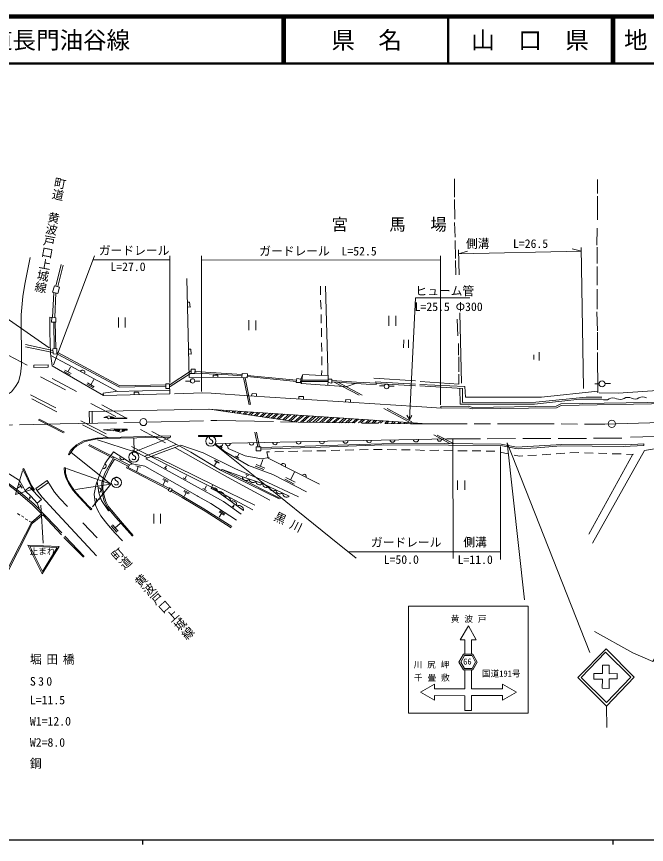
# Model space of a CAD drawing. Units: millimetres, scale not verified. Extents: x 40000 to 680000, y 20000 to 380000.
# Drawn here: x 241196 to 375134, y 204000 to 380000 of the extents above; entities that cross this region are included whole.
import ezdxf
from ezdxf.enums import TextEntityAlignment as Align

# ---------------------------------------------------------------- set-up
doc = ezdxf.new("R2010")
doc.units = ezdxf.units.MM
doc.header["$LTSCALE"] = 1000
doc.linetypes.add('CHAIN', pattern=[18.5, 12, -1.5, 3.5, -1.5])
for name, color, linetype, lineweight in [('M-BGD', 7, 'Continuous', 13), ('M-BMK', 2, 'CHAIN', 13), ('M-STR-HTXT', 7, 'Continuous', 13), ('M-TTL', 2, 'Continuous', 140), ('M-TTL-BAND', 7, 'Continuous', 25), ('M-TTL-LINE', 7, 'Continuous', 50), ('M-TTL-TXT', 7, 'Continuous', 13), ('M-WORK', 1, 'Continuous', 13)]:
    doc.layers.add(name, color=color, linetype=linetype, lineweight=lineweight)
doc.styles.add('@ＭＳ ゴシック', font='')
doc.styles.add('ＭＳ ゴシック', font='')
doc.styles.get('@ＭＳ ゴシック').set_extended_font_data('@MS Gothic')
doc.styles.get('ＭＳ ゴシック').set_extended_font_data('MS Gothic')

msp = doc.modelspace()

# ---------------------------------------------------------------- linework, layer by layer
at = {"layer": 'M-BGD'}
for centre, radius in [((268173, 293782), 746), ((367777, 293414), 784)]:
    msp.add_circle(centre, radius, dxfattribs=at)
at = {"layer": 'M-BMK'}
msp.add_lwpolyline([(68628, 292600), (74961, 292345), (87666, 292057), (100926, 291838), (128048, 292024), (170188, 293262), (177363, 293075), (192406, 292652), (204857, 292381), (250486, 293396), (283818, 294124), (301111, 293792), (324988, 293438), (366280, 293372), (412309, 294648), (466039, 295714), (480355, 295601), (492613, 294585), (519321, 291821), (552013, 288643), (565786, 287227), (567045, 286940)], dxfattribs=at)
at = {"layer": 'M-TTL'}
msp.add_line((680000, 380000), (40000, 380000), dxfattribs=at)
at = {"layer": 'M-TTL-BAND'}
for p, q in [((40000, 205000), (579000, 205000)), ((268000, 205000), (268000, 204000)), ((368000, 205000), (368000, 204000))]:
    msp.add_line(p, q, dxfattribs=at)
at = {"layer": 'M-TTL-LINE'}
for p, q in [((297750, 380000), (297750, 370000)), ((298250, 380000), (298250, 370000)), ((333000, 380000), (333000, 370000)), ((367750, 380000), (367750, 370000)), ((368250, 380000), (368250, 370000)), ((40000, 370000), (680000, 370000))]:
    msp.add_line(p, q, dxfattribs=at)
at = {"layer": 'M-WORK'}
for p, q in [((334347, 345484), (334345, 341600)), ((364734, 345373), (364734, 342366)), ((364756, 341833), (364728, 336801)), ((334343, 341073), (334364, 336957)), ((334340, 336242), (334436, 333125)), ((364650, 334997), (364605, 331401)), ((334441, 332393), (334531, 328531)), ((361287, 330908), (361746, 300922)), ((364647, 330982), (364679, 327489)), ((249025, 305969), (257778, 329134)), ((273772, 329135), (273770, 302222)), ((280543, 329138), (280547, 300287)), ((331348, 329145), (331354, 297481)), ((335154, 330391), (335336, 325071)), ((335182, 329573), (361299, 330140)), ((335182, 329573), (337102, 330132)), ((361299, 330140), (359356, 330615)), ((257445, 328252), (273771, 328272)), ((280543, 328246), (331349, 328255)), ((334552, 328143), (334568, 325120)), ((250684, 327275), (249546, 322684)), ((251106, 327173), (249966, 322578)), ((364653, 326834), (364663, 322881)), ((277404, 324315), (277926, 303278)), ((305861, 322699), (305855, 320848)), ((306861, 322699), (307461, 302588)), ((249136, 321340), (248872, 316019)), ((249301, 315988), (249565, 321232)), ((364684, 322070), (364660, 317810)), ((305851, 319735), (305945, 317790)), ((335825, 302072), (335450, 316992)), ((364613, 317212), (364707, 313216)), ((238088, 316587), (248128, 309602)), ((248631, 315044), (248708, 316030)), ((249129, 315040), (249229, 309404)), ((262847, 316001), (262857, 313904)), ((264277, 316011), (264283, 313914)), ((290616, 315422), (290613, 313312)), ((292058, 315419), (292062, 313326)), ((305939, 316694), (305953, 314839)), ((320331, 316353), (320332, 314242)), ((321855, 316351), (321863, 314250)), ((334915, 315679), (335057, 312154)), ((249567, 309429), (249383, 315039)), ((306025, 313736), (306027, 311879)), ((364731, 312881), (364744, 309170)), ((243092, 309811), (248940, 308578)), ((243100, 310272), (248908, 309023)), ((306022, 310661), (306101, 308821)), ((323511, 311269), (323508, 309586)), ((324520, 311278), (324544, 309578)), ((335175, 310479), (335170, 307998)), ((238097, 308705), (243420, 305871)), ((249732, 308621), (249999, 308547)), ((249999, 308547), (263134, 301496)), ((351197, 308120), (351197, 307085)), ((352302, 308661), (352311, 306866)), ((364728, 308555), (364804, 299996)), ((251955, 306108), (248501, 307971)), ((306113, 307715), (306117, 305862)), ((335212, 307694), (335259, 304453)), ((251299, 304562), (252625, 303841)), ((251472, 304798), (252803, 304114)), ((258499, 302576), (251955, 306108)), ((252121, 304464), (252696, 305497)), ((279144, 304552), (289166, 303873)), ((306112, 304757), (306024, 303702)), ((251591, 300613), (246292, 303435)), ((248759, 303055), (253973, 300274)), ((256993, 301712), (257597, 302861)), ((277926, 303278), (289115, 303357)), ((279119, 304216), (279439, 304197)), ((290634, 297474), (289431, 303244)), ((290973, 297493), (289778, 303219)), ((290223, 303449), (300711, 302421)), ((290248, 303722), (300743, 302666)), ((301974, 303699), (301796, 302009)), ((317168, 303128), (325997, 302545)), ((256118, 301854), (257549, 301049)), ((256292, 302114), (257728, 301290)), ((258499, 302576), (262653, 300325)), ((263134, 301496), (272911, 301678)), ((278172, 302511), (277120, 302518)), ((279093, 302502), (280143, 302509)), ((301565, 302428), (307447, 302429)), ((301592, 302687), (307458, 302679)), ((307461, 302588), (307372, 301595)), ((314014, 299496), (308763, 302308)), ((314697, 299500), (309513, 302255)), ((317481, 302316), (325996, 301868)), ((317626, 301959), (326010, 301519)), ((319388, 301465), (318338, 301486)), ((320387, 301434), (321475, 301425)), ((365054, 301933), (364166, 301917)), ((366322, 302009), (367469, 302020)), ((244189, 299558), (249515, 296814)), ((259703, 299473), (273754, 299799)), ((244470, 298726), (249756, 295996)), ((256980, 297773), (262284, 294993)), ((259338, 297449), (264429, 294720)), ((257262, 296019), (257253, 293544)), ((284085, 296237), (284195, 296384)), ((285086, 296092), (285230, 296319)), ((285801, 295989), (286036, 296265)), ((286236, 295926), (286530, 296232)), ((287002, 295815), (287386, 296175)), ((287435, 295753), (287785, 296148)), ((288085, 295659), (288590, 296094)), ((288541, 295593), (288987, 296068)), ((289350, 295476), (289945, 296004)), ((289721, 295423), (290353, 295977)), ((290548, 295303), (291197, 295920)), ((290992, 295239), (291616, 295892)), ((291703, 295137), (292472, 295835)), ((292159, 295071), (292891, 295807)), ((292967, 294955), (293843, 295743)), ((293346, 294900), (294257, 295716)), ((319289, 296676), (324599, 293851)), ((319985, 296696), (325259, 293872)), ((245790, 294244), (251183, 291473)), ((245975, 294413), (251362, 291673)), ((254870, 294085), (260263, 291308)), ((294142, 294785), (295193, 295653)), ((294589, 294721), (295667, 295621)), ((295307, 294618), (296479, 295567)), ((295785, 294549), (296895, 295539)), ((296523, 294443), (297706, 295485)), ((296962, 294380), (298203, 295452)), ((297789, 294260), (299057, 295395)), ((298167, 294206), (299507, 295365)), ((299015, 294077), (300444, 295302)), ((299435, 294013), (300846, 295275)), ((300276, 293883), (301773, 295213)), ((300645, 293826), (302249, 295181)), ((301565, 293785), (303036, 295129)), ((301985, 293779), (303478, 295099)), ((302888, 293765), (304367, 295040)), ((303410, 293758), (304834, 295008)), ((304218, 293746), (305646, 294954)), ((304805, 293737), (306143, 294921)), ((305629, 293725), (306910, 294869)), ((306145, 293717), (307373, 294838)), ((307006, 293704), (308176, 294784)), ((307481, 293697), (308660, 294752)), ((308403, 293684), (309584, 294690)), ((308815, 293678), (310013, 294661)), ((309710, 293664), (310889, 294602)), ((310304, 293656), (311287, 294576)), ((311146, 293643), (312151, 294517)), ((311637, 293636), (312564, 294490)), ((312566, 293622), (313483, 294428)), ((312989, 293616), (313897, 294400)), ((313907, 293602), (314783, 294341)), ((314405, 293595), (315273, 294308)), ((315418, 293580), (316116, 294251)), ((315800, 293574), (316504, 294225)), ((316745, 293560), (317366, 294167)), ((317155, 293554), (317754, 294141)), ((318083, 293541), (318677, 294079)), ((318563, 293533), (319124, 294049)), ((319514, 293519), (319976, 293992)), ((319919, 293513), (320341, 293968)), ((324734, 294316), (325269, 295180)), ((255195, 293236), (260586, 290499)), ((267550, 292210), (272846, 289395)), ((320931, 293498), (321272, 293905)), ((321328, 293493), (321721, 293875)), ((322246, 293479), (322551, 293819)), ((322651, 293473), (322909, 293795)), ((323612, 293459), (323823, 293734)), ((324097, 293452), (324279, 293703)), ((324988, 293438), (325102, 293648)), ((325472, 293438), (325538, 293619)), ((269935, 291801), (275761, 288735)), ((291867, 291632), (292492, 288541)), ((292207, 291627), (292829, 288536)), ((329897, 291045), (333351, 289206)), ((330666, 291026), (334088, 289201)), ((363897, 290405), (369906, 290401)), ((256468, 288799), (261769, 286095)), ((256631, 289010), (265260, 284648)), ((266139, 290279), (266232, 287409)), ((268338, 286508), (275146, 289059)), ((284402, 288742), (284899, 288342)), ((284684, 288515), (285063, 288996)), ((334035, 264802), (333968, 290239)), ((341276, 290252), (347290, 290303)), ((345546, 289403), (363102, 244792)), ((345546, 289403), (349220, 256004)), ((348837, 290308), (354827, 290334)), ((356366, 290323), (362370, 290323)), ((252821, 287295), (261217, 280576)), ((265865, 287786), (269006, 286162)), ((288100, 286336), (288438, 286980)), ((294412, 287448), (294971, 287452)), ((296099, 287443), (297939, 287523)), ((299033, 287520), (300995, 287628)), ((302078, 287600), (303952, 287706)), ((305062, 287688), (306986, 287711)), ((308109, 287781), (309960, 287791)), ((311065, 287791), (312923, 287868)), ((314103, 287858), (315970, 287951)), ((317074, 287952), (318923, 287949)), ((320036, 287950), (321980, 287871)), ((323085, 287863), (324926, 287877)), ((326035, 287858), (327928, 287783)), ((329098, 287768), (330954, 287787)), ((332054, 287764), (333914, 287703)), ((335023, 287670), (336990, 287698)), ((338100, 287680), (339946, 287689)), ((341027, 287610), (342874, 287619)), ((344060, 287401), (345754, 287015)), ((344125, 264546), (344116, 288591)), ((352958, 286855), (354814, 286944)), ((355942, 287014), (357783, 287205)), ((358874, 287279), (360748, 287293)), ((361960, 287261), (363797, 287205)), ((362904, 269941), (372267, 286942)), ((364911, 287186), (366743, 287116)), ((367880, 287018), (369792, 287018)), ((370915, 286916), (372365, 286944)), ((283274, 285517), (284248, 285022)), ((283316, 285670), (284286, 285190)), ((283707, 285297), (283321, 284547)), ((287781, 286516), (288448, 286139)), ((293034, 284387), (293587, 285845)), ((349937, 286660), (351769, 286786)), ((272628, 284161), (273105, 283871)), ((272818, 284046), (273113, 284509)), ((291938, 284422), (293809, 283686)), ((292115, 284767), (293962, 284004)), ((272308, 281615), (273379, 280998)), ((272463, 281804), (273468, 281236)), ((276612, 281969), (277279, 281569)), ((276970, 281754), (277349, 282396)), ((289926, 282640), (290492, 282427)), ((290213, 282532), (290011, 282083)), ((298215, 281635), (300219, 280625)), ((298445, 282032), (300474, 281001)), ((299446, 281523), (300281, 283145)), ((242109, 280138), (241227, 279668)), ((241816, 280616), (242360, 279726)), ((245586, 279211), (248014, 280910)), ((253756, 279468), (261217, 280576)), ((272788, 281338), (272375, 280471)), ((281169, 279483), (281578, 280204)), ((282945, 280510), (282545, 279663)), ((334969, 281343), (334969, 279393)), ((336507, 281378), (336521, 279379)), ((276794, 279061), (277792, 278536)), ((276872, 279247), (277944, 278707)), ((277294, 278798), (276878, 278034)), ((280778, 279687), (281601, 279257)), ((244061, 277745), (243862, 277516)), ((243939, 277885), (244183, 277605)), ((258105, 277640), (258296, 276821)), ((258209, 277193), (258977, 277376)), ((246333, 276161), (246830, 268020)), ((284263, 274679), (285308, 273975)), ((284441, 274926), (285471, 274231)), ((287059, 275941), (287432, 275726)), ((287233, 275841), (287499, 276194)), ((241375, 274359), (241882, 274031)), ((242217, 273839), (242712, 273545)), ((243062, 273250), (243582, 272924)), ((270376, 274272), (270388, 272244)), ((271828, 274273), (271833, 272247)), ((243910, 272757), (244305, 272517)), ((255300, 272393), (258365, 269152)), ((261310, 271706), (262541, 270382)), ((261571, 271949), (262802, 270606)), ((262185, 271280), (263236, 272224)), ((255596, 265244), (251471, 269526)), ((251232, 269245), (255418, 265062)), ((311757, 266209), (334031, 266196)), ((334031, 266196), (344125, 266189)), ((366556, 245611), (360571, 239509)), ((361244, 239504), (366452, 244886)), ((366452, 244886), (371800, 239540)), ((372523, 239596), (366556, 245611)), ((365763, 240327), (365763, 242082)), ((360571, 239509), (366617, 233428)), ((366629, 234207), (361244, 239504)), ((366617, 233428), (372523, 239596)), ((371800, 239540), (366629, 234207)), ((366617, 233428), (366682, 228849))]:
    msp.add_line(p, q, dxfattribs=at)
for points in [[(225551, 297942), (234195, 298165), (236880, 298525), (238078, 298898), (239263, 299620), (240130, 300254), (240992, 301387), (241584, 302347), (242018, 303953), (242261, 305891), (242191, 316572), (242541, 320489), (242948, 323105), (244076, 328803)], [(277529, 319277), (278004, 319273), (278086, 318244), (277554, 318256)], [(337564, 320192), (326005, 320201), (324734, 294316), (324210, 295267)], [(248631, 315044), (249564, 315038), (249554, 315970), (248293, 316060), (248272, 312906)], [(248272, 312906), (248447, 308404), (248779, 305730), (259703, 299473)], [(248883, 309378), (249728, 309441), (249734, 308264)], [(248883, 309378), (248961, 308273), (249892, 308262)], [(249892, 308262), (263080, 301226), (272913, 301426)], [(277777, 309279), (278258, 309279), (278356, 308262), (277802, 308265)], [(273695, 301745), (273854, 301756), (278199, 304622), (278338, 304631)], [(273708, 301327), (273868, 301332), (278184, 304110), (278331, 304113)], [(279439, 304197), (286185, 303860), (289141, 303622)], [(282994, 303314), (283000, 303787), (284007, 303776), (284018, 303321)], [(301618, 302942), (302086, 303937), (307430, 303618)], [(307451, 302934), (308221, 302928), (308221, 302081), (307424, 302175)], [(326997, 302437), (335269, 301848), (335259, 303959)], [(272909, 301926), (272917, 300902), (273721, 300899)], [(272909, 301926), (273690, 301924), (273754, 299799)], [(301539, 302171), (301780, 302010), (310822, 301340)], [(308221, 302595), (313492, 302271), (317703, 302069)], [(308221, 302347), (315511, 301828), (317751, 301758)], [(310822, 301340), (311611, 301454), (313283, 301986)], [(326926, 301463), (336002, 300940), (336014, 297964), (351583, 298049), (362338, 299110), (365677, 299063)], [(326968, 301809), (336533, 301339), (336649, 299062), (352851, 299113), (364801, 300334)], [(335486, 300970), (335551, 297625), (351322, 297605), (360974, 298644), (365618, 298665)], [(399898, 300768), (394108, 300689), (390710, 300736), (386588, 301004), (381805, 300595), (376456, 300453), (369108, 299950), (365096, 299997)], [(259703, 299473), (259630, 299970), (262246, 300316), (273730, 300572)], [(266229, 299624), (266238, 300145), (267158, 300136), (267283, 299649)], [(274749, 299796), (280811, 299979), (282572, 299954), (290566, 299386)], [(290566, 299386), (326320, 297091), (331566, 296746), (337248, 296827), (338096, 296588), (356015, 296843), (357019, 297350), (380056, 297718)], [(291172, 299347), (291294, 299884), (292236, 299803), (292222, 299279)], [(301196, 298703), (301197, 299219), (302220, 299215), (302218, 298638)], [(331424, 296755), (331435, 297102), (337262, 297183), (338138, 296907), (355971, 297187), (356930, 297689), (380008, 298036), (383701, 299319)], [(311172, 298063), (311187, 298620), (312217, 298535), (312216, 297996)], [(256741, 293533), (256664, 296007), (281970, 296520), (284891, 296342), (306497, 294897), (325538, 293619), (328372, 293433)], [(300838, 293797), (298343, 294181), (291025, 295234), (282240, 296503)], [(371717, 290565), (403507, 291450), (435709, 292027), (473053, 292480), (486051, 291735), (502605, 290149), (522865, 288182), (547188, 286008), (566735, 284186)], [(258406, 290010), (266241, 287445), (273697, 290409)], [(288945, 274198), (285233, 276911), (269554, 285539), (268651, 286010), (269729, 286473), (272375, 287440), (275038, 288436), (276126, 288887), (280849, 287229), (287739, 283862)], [(275761, 288735), (278250, 287392), (284558, 283591), (297002, 277455)], [(283359, 289039), (292893, 281381), (308050, 269183), (313406, 264886)], [(283429, 289136), (285474, 287524), (287731, 286163), (290537, 284581), (295670, 282652), (302825, 278973)], [(283478, 289219), (293872, 289444), (307333, 289722), (326315, 290113), (332666, 290237), (339841, 290250)], [(286020, 288784), (286217, 288144), (289814, 286597), (293303, 285990), (294882, 286251)], [(293157, 288384), (318845, 289143), (332172, 289214), (344217, 289130), (347533, 288464), (357145, 289043), (370648, 288964), (374603, 289141), (374603, 288805), (370272, 288630), (356901, 288715), (351816, 288309), (347977, 288132), (347367, 288162), (344138, 288793), (333036, 288884), (319213, 288976), (305854, 288465), (293156, 288034)], [(261831, 287447), (260380, 285537), (259953, 284926), (259026, 283043), (258143, 280568), (257690, 278488), (258007, 276098), (258448, 275010), (259131, 273843), (260114, 272551), (261107, 271395), (262184, 270152), (263725, 268516)], [(261831, 287447), (265802, 284912), (268442, 284387), (279636, 278106), (279812, 277997)], [(265604, 288573), (273617, 284495), (277804, 282372), (282665, 279918)], [(274859, 288369), (286032, 282100), (295042, 277190)], [(294412, 287448), (294713, 286130), (305641, 280583)], [(363635, 268018), (374747, 287716), (376871, 288077), (391113, 288538), (399916, 288585), (401426, 288184), (402960, 286484), (401143, 282720), (376489, 242894), (372241, 244766), (364060, 249281)], [(246485, 274296), (244543, 276262), (241129, 279167), (239237, 280599), (235407, 283349), (234176, 283643), (235168, 285585), (241800, 281343), (243125, 279102), (244218, 278025), (245567, 276538), (245996, 275521)], [(261910, 286342), (259991, 282963), (259312, 280941), (259351, 279153), (259722, 277214), (260435, 275716), (262291, 273483), (265827, 269560)], [(261995, 285923), (261053, 284299), (260089, 282313), (259620, 280994), (259544, 279508), (259794, 278099), (260204, 276892), (260672, 275903), (261411, 275029), (263331, 272802), (266016, 269703)], [(261995, 285923), (264806, 284486), (264540, 284039), (273544, 279390)], [(269729, 286473), (271200, 286295), (283437, 280267), (291898, 276152)], [(347013, 286785), (348166, 286533), (348818, 286583)], [(235312, 283372), (235484, 283647), (238575, 281444), (241625, 279180), (244866, 276383), (247559, 273659), (250847, 270232)], [(244417, 279464), (241002, 278364), (242462, 283400)], [(251833, 283890), (261217, 280576), (257323, 275801)], [(265783, 284924), (265168, 284600), (264941, 284128), (273693, 279675)], [(266535, 284483), (267562, 284206), (267508, 284220), (267088, 284334), (266802, 283327)], [(284733, 283505), (284886, 283677), (288160, 282128), (297341, 277536)], [(284886, 283677), (289207, 282119), (293498, 280738), (299171, 278044)], [(301145, 277868), (293532, 281419), (290960, 282508), (287739, 283862)], [(245567, 276538), (246530, 277306), (243971, 279919), (243035, 279255)], [(245318, 279671), (247739, 281347), (249278, 278905), (250365, 277571), (252028, 275848)], [(258344, 281132), (258697, 278779), (259273, 277086), (260713, 274895), (260984, 275055)], [(291415, 275154), (283940, 279197), (282665, 279918)], [(245318, 279671), (245630, 279137), (246629, 277835), (249081, 275178), (258194, 265330)], [(274029, 279102), (275407, 278356), (276382, 277756)], [(274207, 279375), (280999, 275376), (287007, 271590)], [(282545, 279663), (283962, 278940), (289437, 274973)], [(276382, 277756), (281302, 274835), (286833, 271334)], [(279812, 277997), (282523, 276493), (287932, 272957)], [(238021, 260064), (244380, 272466), (246485, 274296)], [(238269, 259886), (244517, 272253), (246771, 274069), (250756, 269785)], [(284788, 274326), (284746, 274354), (284263, 273542)], [(337265, 250459), (335497, 247479), (336508, 247477), (336521, 244426)], [(337265, 250459), (338951, 247483), (337941, 247473), (337944, 244422)], [(336502, 241128), (336493, 237063), (330056, 237069), (330081, 238082), (327096, 236394), (330066, 234704), (330076, 235630), (336500, 235624), (336498, 232509), (337948, 232499), (337945, 235629), (344540, 235632), (344536, 234701), (347530, 236383), (344536, 238074), (344544, 237077), (337930, 237073), (337938, 241132)], [(365763, 240327), (363977, 240332), (363982, 239134), (365758, 239171), (365737, 237192), (367198, 237164), (367198, 239213), (368877, 239213), (368877, 240325), (367212, 240290), (367198, 242115), (365763, 242082)]]:
    msp.add_lwpolyline(points, dxfattribs=at)
for points in [[(249235, 322762), (248866, 321409), (249976, 321128), (250311, 322491)], [(244890, 305893), (244894, 305388), (247946, 305475), (247948, 305991)], [(278344, 305057), (279180, 305039), (279112, 304109), (278331, 304113)], [(289191, 304117), (289106, 303268), (290198, 303188), (290278, 304043)], [(300792, 303037), (300679, 302178), (301539, 302171), (301618, 302942)], [(260853, 295091), (259743, 294730), (260474, 294729), (260733, 294459), (264664, 294548), (264661, 294726), (261252, 294628), (261095, 294729), (261932, 294794)], [(259707, 292110), (261932, 292365), (261928, 292259), (264720, 292266), (264720, 292102), (263651, 292096), (263628, 291951), (264229, 291944), (263284, 291675), (262178, 291930), (263011, 291932), (263168, 292098), (261914, 292104), (261912, 291924)], [(252212, 286944), (252495, 287513), (252961, 288057), (253940, 288987), (255453, 289822), (258296, 290381), (260792, 290509), (273946, 290837), (273939, 290570), (263229, 290363), (258333, 290210), (255690, 289694), (253981, 288739), (253350, 288186), (252358, 286852)], [(279866, 290915), (284865, 290916), (284862, 290734), (279860, 290745)], [(292135, 288546), (292131, 287697), (293155, 287705), (293158, 288532)], [(242509, 283803), (244283, 280063), (244803, 279211), (245003, 279394), (244392, 280281), (242765, 283900)], [(251321, 284056), (251603, 284056), (251610, 282940), (252114, 281397), (252962, 280040), (253898, 278777), (254844, 277667), (256503, 275948), (257179, 275337), (257003, 275163), (256537, 275633), (254336, 278002), (253239, 279275), (252218, 280790), (251706, 281976), (251414, 282977)], [(273774, 279830), (273467, 279242), (273944, 278971), (274285, 279495)], [(243565, 267621), (250223, 267364), (246678, 261530)], [(244009, 267384), (249801, 267127), (246679, 262020)], [(324558, 254682), (349970, 254672), (349969, 231906), (324568, 231901)], [(336233, 244427), (338228, 244421), (339133, 242738), (338216, 241133), (336244, 241128), (335244, 242741)], [(336414, 244179), (338043, 244172), (338784, 242741), (338043, 241379), (336417, 241379), (335667, 242735)]]:
    msp.add_lwpolyline(points, close=True, dxfattribs=at)
for centre, radius in [((278633, 302551), 463), ((319886, 301379), 505), ((365692, 301912), 638), ((282522, 289721), 1080), ((266132, 286334), 1080), ((262423, 280958), 1080)]:
    msp.add_circle(centre, radius, dxfattribs=at)
for centre, radius, start, end in [((255227, 304342), 500, 331.6417, 151.6417), ((366364, 300163), 1674, 243.54363, 300.13927), ((368045, 297268), 1674, 63.54363, 120.13927), ((369536, 300265), 1674, 243.54363, 300.13927), ((371217, 297370), 1674, 63.54363, 120.13927), ((372708, 300367), 1674, 243.54363, 300.13927), ((374388, 297472), 1674, 63.54363, 120.13927), ((286145, 289277), 508, 181.24351, 1.24351), ((291157, 289386), 515, 181.24351, 1.24351), ((296158, 289492), 515, 181.17982, 1.17982), ((301177, 289595), 499, 181.17982, 1.17982), ((306138, 289697), 527, 181.17982, 1.17982), ((311145, 289800), 522, 181.18093, 1.18093), ((316147, 289903), 504, 181.18093, 1.18093), ((321136, 290006), 510, 181.18093, 1.18093), ((326132, 290109), 545, 181.18093, 1.14019), ((331118, 290207), 483, 181.11959, 1.11959), ((263682, 286265), 495, 147.44708, 327.44708), ((259716, 284443), 539, 243.77799, 63.75538), ((297925, 284500), 488, 333.08731, 153.08731), ((290019, 282188), 814, 184.86617, 319.45072), ((291449, 281728), 814, 184.86617, 319.45072), ((302357, 282250), 439, 333.08731, 153.08731), ((283079, 278960), 883, 358.68945, 127.28375), ((292879, 281267), 814, 184.86617, 319.45072), ((294364, 280732), 866, 179.6108, 309.57952), ((295783, 280059), 866, 179.6108, 309.57952), ((258617, 279311), 503, 278.52928, 98.52928), ((284374, 278068), 964, 352.85219, 115.28895), ((297201, 279385), 866, 179.6108, 309.57952), ((298619, 278711), 866, 179.6108, 309.57952), ((285743, 277076), 964, 352.85219, 115.28895), ((287111, 276084), 964, 352.85219, 115.28895), ((288480, 275093), 964, 352.85219, 115.28895)]:
    msp.add_arc(centre, radius, start, end, dxfattribs=at)

# ---------------------------------------------------------------- texts
at = {"layer": 'M-STR-HTXT', "style": 'ＭＳ ゴシック'}
for s, p in [('L=11.5', (244037, 233229)), ('W1=12.0', (244037, 228729)), ('W2=8.0', (244037, 224229)), ('鋼', (244037, 219729))]:
    msp.add_text(s, height=1833, dxfattribs=at).set_placement(p, align=Align.BOTTOM_LEFT)
at = {"layer": 'M-STR-HTXT', "char_height": 1833, "attachment_point": 7, "style": 'ＭＳ ゴシック'}
for s, insert in [('\\T1.4;堀田橋', (244037, 242229)), ('\\T1.4;S30', (244037, 237729))]:
    msp.add_mtext(s, dxfattribs=dict(at, insert=insert))
at = {"layer": 'M-TTL-TXT', "style": 'ＭＳ ゴシック'}
for s, p in [('路 線 名      主要地方道長門油谷線', (180380, 375000)), ('地 名      長門市日置上', (370380, 375000))]:
    msp.add_text(s, height=3666, dxfattribs=at).set_placement(p, align=Align.MIDDLE_LEFT)
for s, p in [('県\u3000名', (315625, 375000)), ('山\u3000口\u3000県', (350375, 375000))]:
    msp.add_text(s, height=3666, dxfattribs=at).set_placement(p, align=Align.MIDDLE_CENTER)
at = {"layer": 'M-WORK'}
for s, rotation, style, p in [('町道\u3000黄波戸口上城線', 259.482, '@ＭＳ ゴシック', (249199, 346082)), ('黒 川', 334.021, 'ＭＳ ゴシック', (295504, 272550)), ('町道\u3000黄波戸口上城線', 311.59, '@ＭＳ ゴシック', (260722, 265679))]:
    msp.add_text(s, height=1833, rotation=rotation, dxfattribs=dict(at, style=style)).set_placement(p, align=Align.BOTTOM_LEFT)
at = {"layer": 'M-WORK', "style": 'ＭＳ ゴシック'}
for s, height, p in [('宮\u3000\u3000 馬 \u3000場', 2566, (308185, 333756)), ('側溝\u3000\u3000L=26.5', 1833, (336755, 330265)), ('ガードレール', 1833, (258694, 328791)), ('ガードレール\u3000L=52.5', 1833, (292795, 328659)), ('L=27.0', 1833, (261148, 325346)), ('ヒューム管', 1833, (326005, 320201)), ('L=25.5 Φ300', 1833, (325840, 316846)), ('ガードレール', 1833, (316541, 266750)), ('側溝', 1833, (336188, 266786)), ('止まれ', 1320, (243946, 265255)), ('L=50.0', 1833, (319267, 263104)), ('L=11.0', 1833, (334984, 263069)), ('66', 1320, (336166, 241833)), ('国道191号', 1320, (340132, 239272))]:
    msp.add_text(s, height=height, dxfattribs=at).set_placement(p, align=Align.BOTTOM_LEFT)
for p in [(282530, 288550), (266139, 285162), (262431, 279786)]:
    msp.add_text('S', height=1833, dxfattribs=at).set_placement(p, align=Align.BOTTOM_CENTER)
at = {"layer": 'M-WORK', "char_height": 1320, "attachment_point": 7, "style": 'ＭＳ ゴシック'}
for s, insert in [('\\T1.56;黄波戸', (333522, 251119)), ('\\T1.56;川尻岬', (325610, 241388)), ('\\T1.56;千畳敷', (325689, 238635))]:
    msp.add_mtext(s, dxfattribs=dict(at, insert=insert))

doc.saveas('drawing.dxf')
